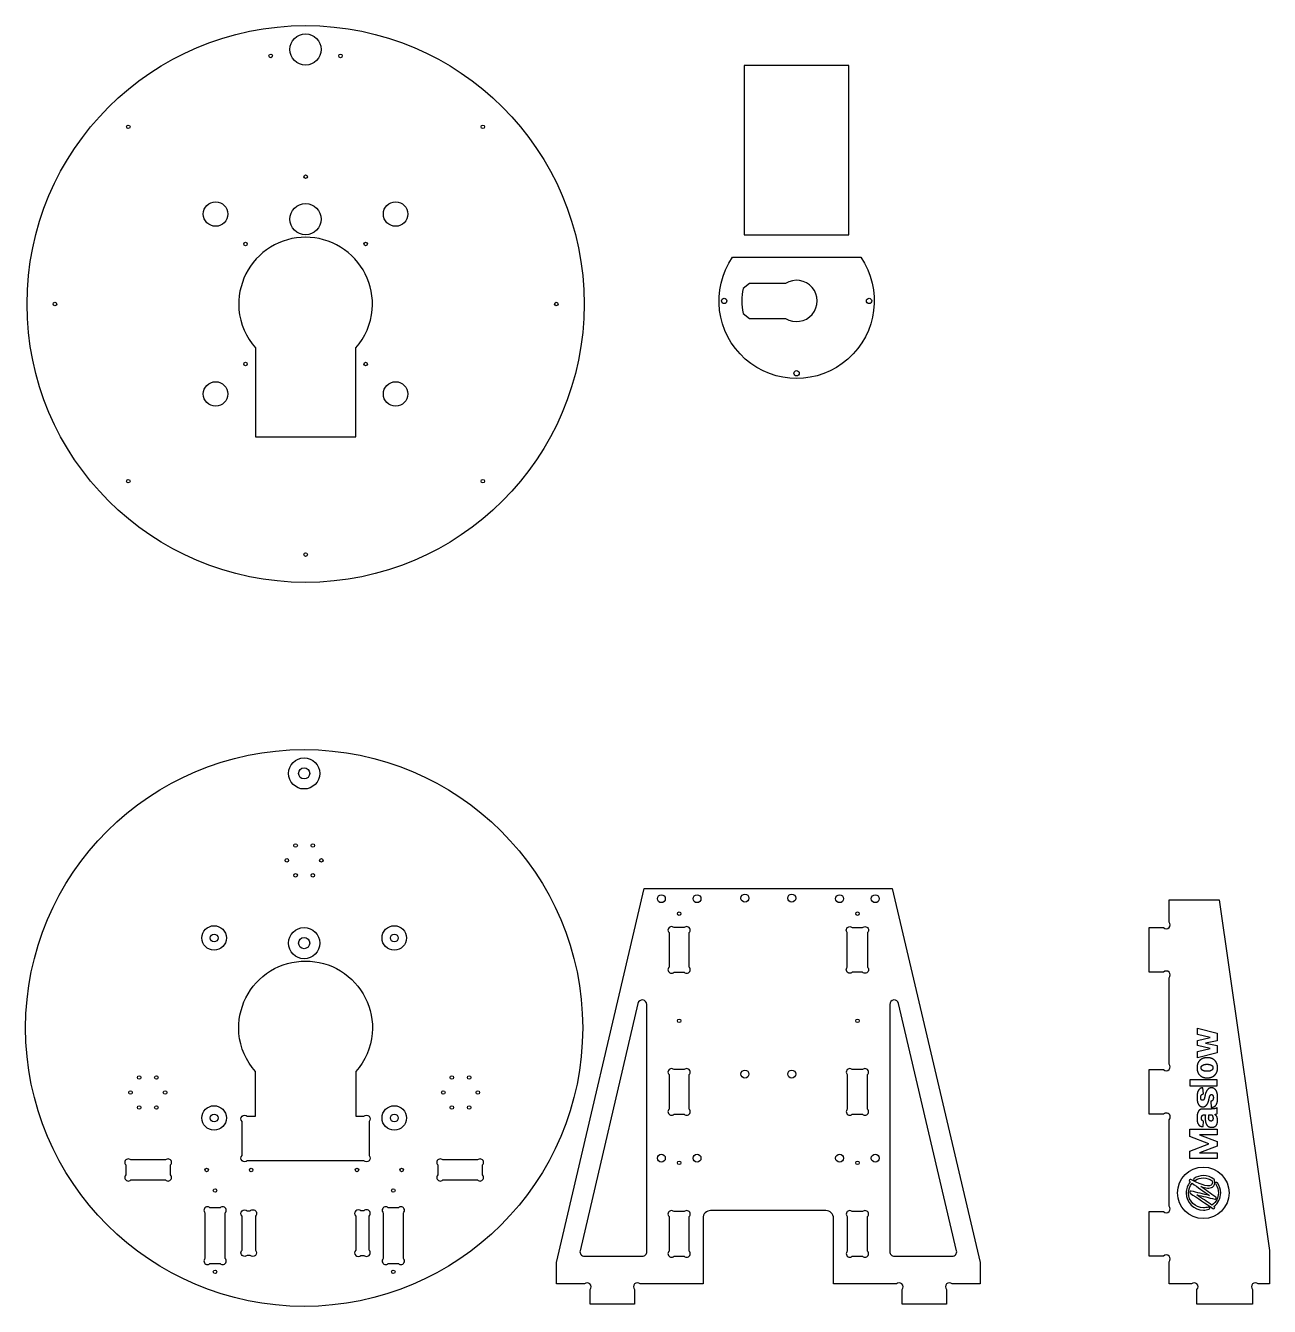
# Model space of a CAD drawing. Header units: millimetres. Extents: x -251 to 2067, y -250 to 900.
# Drawn here: x -251 to 865, y -250 to 900 of the extents above; entities that cross this region are included whole.
import ezdxf

# ---------------------------------------------------------------- set-up
doc = ezdxf.new("R2010")
doc.units = ezdxf.units.MM
doc.header["$MEASUREMENT"] = 0
for name, color, linetype in [('0.125in_Acrylic-T1-0.250_1FL_Contour', 7, 'Continuous'), ('0.125in_Acrylic-T1-0.250_1FL_ThruPocket', 4, 'Continuous'), ('0.125in_Acrylic-T5_0.188in_Drill', 30, 'Continuous'), ('0.250in_HDPE-T1_0.250in_1FL_Contours', 7, 'Continuous'), ('0.250in_HDPE-T1_0.250in_1FL_ThruPockets', 4, 'Continuous'), ('0.25in_HDPE-T4_0.125in_Drill', 1, 'Continuous'), ('0.708in_Ply-T1_0.250in_1FL-0.500in_Pocket', 4, 'Continuous'), ('0.708in_Ply-T1_0.250in_1FL-Contours', 7, 'Continuous'), ('0.708in_Ply-T1_0.250in_1FL-ThruPockets', 4, 'Continuous'), ('0.708in_Ply-T2_0.125in_1FL-ThruPockets', 5, 'Continuous'), ('0.708in_Ply-T3_Engrave', 3, 'Continuous'), ('0.708in_Ply-T4_0.125in_Drill', 1, 'Continuous')]:
    doc.layers.add(name, color=color, linetype=linetype)

msp = doc.modelspace()

# ---------------------------------------------------------------- linework, layer by layer
at = {"layer": '0.125in_Acrylic-T1-0.250_1FL_Contour', "linetype": 'Continuous'}
msp.add_lwpolyline([(393.7, 712.1), (487.7, 712.1), (487.7, 864.1), (393.7, 864.1)], close=True, dxfattribs=at)
at = {"layer": '0.125in_Acrylic-T1-0.250_1FL_Contour'}
msp.add_lwpolyline([(383.2, 692.1), (498.2, 692.1, -1.894867)], format="xyb", close=True, dxfattribs=at)
at = {"layer": '0.125in_Acrylic-T1-0.250_1FL_ThruPocket'}
msp.add_lwpolyline([(398.5, 637.1), (430.8, 637.1, 1.807062), (430.8, 668.5), (398.5, 668.5), (392.8, 664, 0.115271), (392.8, 641.6)], format="xyb", close=True, dxfattribs=at)
at = {"layer": '0.125in_Acrylic-T5_0.188in_Drill'}
for centre in [(375.7, 652.8), (505.7, 652.8), (440.7, 587.8)]:
    msp.add_circle(centre, 2.38, dxfattribs=at)
at = {"layer": '0.250in_HDPE-T1_0.250in_1FL_Contours'}
msp.add_lwpolyline([(45, 530.7), (45, 577.7), (45, 610.7, 0.162989), (59.8, 644.9, 1.088277), (-59.8, 644.9, 0.162989), (-45, 610.7), (-45, 577.7), (-45, 530.7)], format="xyb", close=True, dxfattribs=at)
msp.add_circle((0, 650), 250, dxfattribs=at)
at = {"layer": '0.250in_HDPE-T1_0.250in_1FL_ThruPockets'}
for centre, radius in [((0, 878.6), 14), ((-80.8, 730.8), 11), ((0, 726.2), 14), ((80.8, 730.8), 11), ((-80.8, 569.2), 11), ((80.8, 569.2), 11)]:
    msp.add_circle(centre, radius, dxfattribs=at)
at = {"layer": '0.25in_HDPE-T4_0.125in_Drill'}
for centre in [(-31.3, 872.8), (31.3, 872.8), (-159.1, 809.1), (159.1, 809.1), (0, 764.3), (-53.9, 703.9), (53.9, 703.9), (-225, 650), (225, 650), (-53.9, 596.1), (53.9, 596.1), (-159.1, 490.9), (159.1, 490.9), (0, 425)]:
    msp.add_circle(centre, 1.59, dxfattribs=at)
at = {"layer": '0.708in_Ply-T1_0.250in_1FL-0.500in_Pocket'}
for centre, radius in [((-1.3, 228.5), 14), ((-82.1, 80.7), 11), ((-1.3, 76.1), 14), ((79.6, 80.7), 11), ((-82.1, -80.9), 11), ((79.6, -80.9), 11)]:
    msp.add_circle(centre, radius, dxfattribs=at)
at = {"layer": '0.708in_Ply-T1_0.250in_1FL-Contours'}
for points in [[(255.3, -248), (255.3, -235, 1), (250.2, -230), (225.3, -230), (225.3, -210.8), (304, 125), (526.5, 125), (605.3, -210.8), (605.3, -230), (580.3, -230, 1), (575.3, -235), (575.3, -248)], [(575.3, -248), (535.3, -248), (535.3, -235, 1), (530.2, -230), (473.8, -230), (473.8, -170.9, 0.414214), (467, -164.1), (363.5, -164.1, 0.414214), (356.7, -170.9), (356.7, -230), (300.3, -230, 1), (295.3, -235), (295.3, -248), (255.3, -248)]]:
    msp.add_lwpolyline(points, format="xyb", dxfattribs=at)
for points in [[(775, -82.5, 1.000152), (770, -77.5), (757, -77.5), (757, -37.5), (770, -37.5, 1), (775, -32.5), (775, 45, 1), (770, 50), (757, 50), (757, 90), (770, 90, 1), (775, 95), (775, 115), (820, 115), (865, -200), (865, -230), (855, -230, 1), (850, -235), (850, -248), (800, -248), (800, -235, 1), (795, -230), (775, -230), (775, -210, 1), (770, -205), (757, -205), (757, -165), (770, -165, 1), (775, -160)], [(52.3, -79.3, -1), (57, -84), (57, -114.6, -1), (52.3, -119.3), (-52.3, -119.3, -1), (-57, -114.6), (-57, -84, -1), (-52.3, -79.3), (-45, -79.3), (-45, -72.3), (-45, -39.3, -0.162989), (-59.8, -5.1, -1.088277), (59.8, -5.1, -0.162989), (45, -39.3), (45, -72.3), (45, -79.3)]]:
    msp.add_lwpolyline(points, format="xyb", close=True, dxfattribs=at)
msp.add_circle((-1.3, -0.1), 250, dxfattribs=at)
at = {"layer": '0.708in_Ply-T1_0.250in_1FL-ThruPockets'}
for points in [[(326.2, 85.5), (326.2, 54.5, 1.006104), (330.7, 50), (339.8, 50, 1.006104), (344.3, 54.5), (344.3, 85.5, 1.006104), (339.8, 90), (330.7, 90, 1.006104)], [(486.2, 85.5, -1.006104), (490.7, 90), (499.8, 90, -1.006104), (504.3, 85.5), (504.3, 54.5, -1.006104), (499.8, 50), (490.7, 50, -1.006104), (486.2, 54.5)], [(298.3, 22), (246.3, -200.1, 0.483382), (250.2, -205), (302.2, -205, 0.414214), (306.2, -201), (306.2, 21.1, 0.891021)], [(528.3, -205), (580.4, -205, 0.483382), (584.3, -200.1), (532.2, 22, 0.891021), (524.3, 21.1), (524.3, -201, 0.414214)], [(326.2, -42), (326.2, -73, 1.006104), (330.7, -77.5), (339.8, -77.5, 1.006104), (344.3, -73), (344.3, -42, 1.006104), (339.8, -37.5), (330.7, -37.5, 1.006104)], [(504.3, -73), (504.3, -42, 1.006104), (499.8, -37.5), (490.7, -37.5, 1.006104), (486.2, -42), (486.2, -73, 1.006104), (490.7, -77.5), (499.8, -77.5, 1.006104)], [(-156.8, -136.6), (-125.7, -136.6, 1.006104), (-121.2, -132.1), (-121.2, -123.1, 1.006104), (-125.7, -118.6), (-156.8, -118.6, 1.006104), (-161.3, -123.1), (-161.3, -132.1, 1.006104)], [(118.7, -123.1), (118.7, -132.1, 1.006104), (123.2, -136.6), (154.3, -136.6, 1.006104), (158.8, -132.1), (158.8, -123.1, 1.006104), (154.3, -118.6), (123.2, -118.6, 1.006104)], [(-72.2, -207.1), (-72.2, -166.1, 1.006104), (-76.7, -161.6), (-85.8, -161.6, 1.006104), (-90.3, -166.1), (-90.3, -207.1, 1.006104), (-85.8, -211.6), (-76.7, -211.6, 1.006104)], [(69.7, -166.1), (69.7, -207.1, 1.006104), (74.2, -211.6), (83.3, -211.6, 1.006104), (87.8, -207.1), (87.8, -166.1, 1.006104), (83.3, -161.6), (74.2, -161.6, 1.006104)], [(-52.3, -204.3, -1), (-57, -199.6), (-57, -169, -1), (-52.3, -164.3), (-49.7, -164.3, -1), (-45, -169), (-45, -199.6, -1), (-49.7, -204.3)], [(52.3, -204.3, 1), (57, -199.6), (57, -169, 1), (52.3, -164.3), (49.7, -164.3, 1), (45, -169), (45, -199.6, 1), (49.7, -204.3)], [(330.7, -205), (339.8, -205, 1.006104), (344.3, -200.5), (344.3, -169.5, 1.006104), (339.8, -165), (330.7, -165, 1.006104), (326.2, -169.5), (326.2, -200.5, 1.006104)], [(504.3, -200.5), (504.3, -169.5, 1.006104), (499.8, -165), (490.7, -165, 1.006104), (486.2, -169.5), (486.2, -200.5, 1.006104), (490.7, -205), (499.8, -205, 1.006104)]]:
    msp.add_lwpolyline(points, format="xyb", close=True, dxfattribs=at)
for centre in [(-1.3, 228.5), (-1.3, 76.1)]:
    msp.add_circle(centre, 5, dxfattribs=at)
at = {"layer": '0.708in_Ply-T2_0.125in_1FL-ThruPockets'}
for centre, radius in [((319.3, 116), 3.57), ((351.3, 116), 3.57), ((394.3, 116.5), 3.57), ((436.3, 116.5), 3.57), ((479.3, 116), 3.57), ((511.3, 116), 3.57), ((-82.1, 80.7), 3.5), ((79.6, 80.7), 3.5), ((394.3, -41.5), 3.57), ((436.3, -41.5), 3.57), ((-82.1, -80.9), 3.5), ((79.6, -80.9), 3.5), ((319.3, -117), 3.57), ((351.3, -117), 3.57), ((479.3, -117), 3.57), ((511.3, -117), 3.57)]:
    msp.add_circle(centre, radius, dxfattribs=at)
at = {"layer": '0.708in_Ply-T3_Engrave'}
for points in [[(811.8, -8.8), (800.4, -6.1), (800.4, -0.4), (818.1, -4.7), (818.1, -11.5), (807.7, -13.6), (807.7, -13.6), (818.1, -15.7), (818.1, -22.5), (800.4, -26.8), (800.4, -21.1), (811.8, -18.5), (800.4, -15.8), (800.4, -11.4)], [(809.3, -45), (809.5, -45), (809.7, -44.9), (810, -44.9), (810.2, -44.9), (810.4, -44.9), (810.6, -44.9), (810.9, -44.9), (811.1, -44.8), (811.3, -44.8), (811.5, -44.7), (811.7, -44.7), (812, -44.7), (812.2, -44.6), (812.4, -44.5), (812.6, -44.5), (812.8, -44.4), (813, -44.3), (813.2, -44.3), (813.4, -44.2), (813.6, -44.1), (813.8, -44), (814, -43.9), (814.2, -43.8), (814.4, -43.7), (814.5, -43.6), (814.7, -43.5), (814.9, -43.4), (815.1, -43.3), (815.2, -43.2), (815.4, -43), (815.6, -42.9), (815.7, -42.8), (815.9, -42.6), (816, -42.5), (816.2, -42.3), (816.3, -42.2), (816.5, -42), (816.6, -41.8), (816.7, -41.7), (816.9, -41.5), (817, -41.3), (817.1, -41.1), (817.2, -40.9), (817.3, -40.7), (817.4, -40.6), (817.5, -40.3), (817.6, -40.1), (817.7, -39.9), (817.8, -39.8), (817.8, -39.7), (817.8, -39.6), (817.9, -39.5), (817.9, -39.4), (818, -39.3), (818, -39.1), (818, -39), (818.1, -38.9), (818.1, -38.8), (818.1, -38.7), (818.1, -38.6), (818.2, -38.4), (818.2, -38.3), (818.2, -38.2), (818.3, -38.1), (818.3, -37.9), (818.3, -37.8), (818.3, -37.7), (818.3, -37.5), (818.4, -37.4), (818.4, -37.3), (818.4, -37.1), (818.4, -37), (818.4, -36.9), (818.4, -36.7), (818.4, -36.6), (818.4, -36.4), (818.4, -36.3), (818.4, -36.2), (818.4, -36), (818.4, -35.9), (818.4, -35.7), (818.4, -35.6), (818.4, -35.4), (818.4, -35.3), (818.4, -35.2), (818.4, -35), (818.4, -34.9), (818.4, -34.7), (818.4, -34.6), (818.4, -34.5), (818.4, -34.3), (818.3, -34.2), (818.3, -34.1), (818.3, -33.9), (818.3, -33.8), (818.3, -33.7), (818.2, -33.6), (818.2, -33.4), (818.2, -33.3), (818.2, -33.2), (818.1, -33.1), (818.1, -32.9), (818.1, -32.8), (818, -32.7), (818, -32.6), (818, -32.5), (817.9, -32.4), (817.9, -32.3), (817.8, -32.1), (817.8, -32), (817.7, -31.8), (817.6, -31.6), (817.5, -31.4), (817.4, -31.2), (817.3, -31), (817.2, -30.8), (817.1, -30.6), (817, -30.4), (816.9, -30.2), (816.7, -30.1), (816.6, -29.9), (816.5, -29.7), (816.3, -29.6), (816.2, -29.4), (816, -29.3), (815.9, -29.1), (815.7, -29), (815.6, -28.8), (815.4, -28.7), (815.3, -28.6), (815.1, -28.4), (814.9, -28.3), (814.7, -28.2), (814.6, -28.1), (814.4, -28), (814.2, -27.9), (814, -27.8), (813.8, -27.7), (813.6, -27.6), (813.4, -27.5), (813.2, -27.5), (813, -27.4), (812.8, -27.3), (812.6, -27.2), (812.4, -27.2), (812.2, -27.1), (812, -27.1), (811.8, -27), (811.5, -27), (811.3, -26.9), (811.1, -26.9), (810.9, -26.9), (810.6, -26.8), (810.4, -26.8), (810.2, -26.8), (810, -26.8), (809.7, -26.8), (809.5, -26.8), (809.3, -26.8), (809, -26.8), (808.8, -26.8), (808.6, -26.8), (808.3, -26.8), (808.1, -26.8), (807.9, -26.8), (807.6, -26.9), (807.4, -26.9), (807.2, -26.9), (807, -27), (806.8, -27), (806.5, -27.1), (806.3, -27.1), (806.1, -27.2), (805.9, -27.2), (805.7, -27.3), (805.5, -27.4), (805.3, -27.5), (805.1, -27.5), (804.9, -27.6), (804.7, -27.7), (804.5, -27.8), (804.3, -27.9), (804.1, -28), (803.9, -28.1), (803.8, -28.2), (803.6, -28.3), (803.4, -28.4), (803.3, -28.6), (803.1, -28.7), (802.9, -28.8), (802.8, -29), (802.6, -29.1), (802.5, -29.3), (802.3, -29.4), (802.2, -29.6), (802, -29.7), (801.9, -29.9), (801.8, -30.1), (801.6, -30.2), (801.5, -30.4), (801.4, -30.6), (801.3, -30.8), (801.2, -31), (801.1, -31.2), (801, -31.4), (800.9, -31.6), (800.8, -31.8), (800.7, -32), (800.7, -32.1), (800.6, -32.3), (800.6, -32.4), (800.6, -32.5), (800.5, -32.6), (800.5, -32.7), (800.4, -32.8), (800.4, -32.9), (800.4, -33.1), (800.4, -33.2), (800.3, -33.3), (800.3, -33.4), (800.3, -33.6), (800.3, -33.7), (800.2, -33.8), (800.2, -33.9), (800.2, -34.1), (800.2, -34.2), (800.2, -34.3), (800.1, -34.5), (800.1, -34.6), (800.1, -34.7), (800.1, -34.9), (800.1, -35), (800.1, -35.2), (800.1, -35.3), (800.1, -35.4), (800.1, -35.6), (800.1, -35.7), (800.1, -35.9), (800.1, -36), (800.1, -36.2), (800.1, -36.3), (800.1, -36.4), (800.1, -36.6), (800.1, -36.7), (800.1, -36.9), (800.1, -37), (800.1, -37.1), (800.1, -37.3), (800.2, -37.4), (800.2, -37.5), (800.2, -37.7), (800.2, -37.8), (800.2, -37.9), (800.3, -38.1), (800.3, -38.2), (800.3, -38.3), (800.3, -38.4), (800.4, -38.6), (800.4, -38.7), (800.4, -38.8), (800.5, -38.9), (800.5, -39), (800.5, -39.1), (800.6, -39.3), (800.6, -39.4), (800.6, -39.5), (800.7, -39.6), (800.7, -39.7), (800.8, -39.8), (800.8, -39.9), (800.9, -40.1), (801, -40.3), (801.1, -40.6), (801.2, -40.7), (801.3, -40.9), (801.4, -41.1), (801.5, -41.3), (801.7, -41.5), (801.8, -41.7), (801.9, -41.8), (802.1, -42), (802.2, -42.2), (802.3, -42.3), (802.5, -42.5), (802.6, -42.6), (802.8, -42.8), (802.9, -42.9), (803.1, -43), (803.3, -43.2), (803.4, -43.3), (803.6, -43.4), (803.8, -43.5), (804, -43.6), (804.2, -43.7), (804.3, -43.8), (804.5, -43.9), (804.7, -44), (804.9, -44.1), (805.1, -44.2), (805.3, -44.3), (805.5, -44.3), (805.7, -44.4), (805.9, -44.5), (806.1, -44.5), (806.3, -44.6), (806.6, -44.7), (806.8, -44.7), (807, -44.7), (807.2, -44.8), (807.4, -44.8), (807.6, -44.9), (807.9, -44.9), (808.1, -44.9), (808.3, -44.9), (808.6, -44.9), (808.8, -44.9), (809, -45)], [(814.4, -35.9), (814.4, -35.9), (814.4, -35.9), (814.4, -36), (814.4, -36), (814.4, -36), (814.4, -36.1), (814.4, -36.1), (814.4, -36.2), (814.4, -36.2), (814.4, -36.3), (814.4, -36.3), (814.4, -36.4), (814.4, -36.4), (814.4, -36.5), (814.4, -36.6), (814.3, -36.6), (814.3, -36.7), (814.3, -36.7), (814.3, -36.8), (814.2, -36.9), (814.2, -36.9), (814.2, -37), (814.2, -37.1), (814.1, -37.1), (814.1, -37.2), (814, -37.3), (814, -37.3), (813.9, -37.4), (813.9, -37.5), (813.8, -37.5), (813.8, -37.6), (813.7, -37.7), (813.6, -37.7), (813.6, -37.8), (813.5, -37.9), (813.4, -37.9), (813.3, -38), (813.2, -38.1), (813.1, -38.1), (813, -38.2), (812.9, -38.3), (812.8, -38.3), (812.7, -38.4), (812.6, -38.4), (812.5, -38.5), (812.4, -38.5), (812.2, -38.6), (812.1, -38.6), (812, -38.7), (811.8, -38.7), (811.7, -38.8), (811.5, -38.8), (811.3, -38.8), (811.2, -38.9), (811.1, -38.9), (811, -38.9), (810.9, -38.9), (810.8, -38.9), (810.7, -38.9), (810.6, -38.9), (810.5, -39), (810.4, -39), (810.3, -39), (810.2, -39), (810.1, -39), (810, -39), (809.9, -39), (809.8, -39), (809.7, -39), (809.6, -39), (809.4, -39), (809.3, -39), (809.2, -39), (809.1, -39), (809, -39), (808.9, -39), (808.7, -39), (808.6, -39), (808.5, -39), (808.4, -39), (808.3, -39), (808.2, -39), (808.1, -39), (808, -39), (807.9, -39), (807.8, -39), (807.7, -39), (807.6, -38.9), (807.5, -38.9), (807.4, -38.9), (807.3, -38.9), (807.2, -38.9), (807.1, -38.9), (807, -38.9), (806.9, -38.8), (806.7, -38.8), (806.5, -38.8), (806.4, -38.7), (806.2, -38.7), (806.1, -38.6), (806, -38.6), (805.8, -38.5), (805.7, -38.5), (805.6, -38.4), (805.5, -38.4), (805.4, -38.3), (805.2, -38.3), (805.1, -38.2), (805.1, -38.1), (805, -38.1), (804.9, -38), (804.8, -37.9), (804.7, -37.9), (804.6, -37.8), (804.6, -37.7), (804.5, -37.7), (804.4, -37.6), (804.4, -37.5), (804.3, -37.5), (804.3, -37.4), (804.2, -37.3), (804.2, -37.3), (804.1, -37.2), (804.1, -37.1), (804, -37.1), (804, -37), (804, -36.9), (803.9, -36.9), (803.9, -36.8), (803.9, -36.7), (803.9, -36.7), (803.9, -36.6), (803.8, -36.6), (803.8, -36.5), (803.8, -36.4), (803.8, -36.4), (803.8, -36.3), (803.8, -36.3), (803.8, -36.2), (803.8, -36.2), (803.8, -36.1), (803.7, -36.1), (803.7, -36), (803.7, -36), (803.7, -36), (803.7, -35.9), (803.7, -35.9), (803.7, -35.9), (803.7, -35.8), (803.7, -35.8), (803.7, -35.8), (803.7, -35.7), (803.7, -35.7), (803.7, -35.6), (803.8, -35.6), (803.8, -35.5), (803.8, -35.5), (803.8, -35.4), (803.8, -35.4), (803.8, -35.3), (803.8, -35.3), (803.8, -35.2), (803.8, -35.2), (803.9, -35.1), (803.9, -35), (803.9, -35), (803.9, -34.9), (803.9, -34.8), (804, -34.8), (804, -34.7), (804, -34.7), (804.1, -34.6), (804.1, -34.5), (804.2, -34.4), (804.2, -34.4), (804.3, -34.3), (804.3, -34.2), (804.4, -34.2), (804.4, -34.1), (804.5, -34), (804.6, -34), (804.6, -33.9), (804.7, -33.8), (804.8, -33.8), (804.9, -33.7), (805, -33.7), (805.1, -33.6), (805.1, -33.5), (805.2, -33.5), (805.4, -33.4), (805.5, -33.4), (805.6, -33.3), (805.7, -33.2), (805.8, -33.2), (806, -33.1), (806.1, -33.1), (806.2, -33.1), (806.4, -33), (806.5, -33), (806.7, -32.9), (806.9, -32.9), (807, -32.9), (807.1, -32.8), (807.2, -32.8), (807.3, -32.8), (807.4, -32.8), (807.5, -32.8), (807.6, -32.8), (807.7, -32.8), (807.8, -32.8), (807.9, -32.7), (808, -32.7), (808.1, -32.7), (808.2, -32.7), (808.3, -32.7), (808.4, -32.7), (808.5, -32.7), (808.6, -32.7), (808.7, -32.7), (808.9, -32.7), (809, -32.7), (809.1, -32.7), (809.2, -32.7), (809.3, -32.7), (809.4, -32.7), (809.6, -32.7), (809.7, -32.7), (809.8, -32.7), (809.9, -32.7), (810, -32.7), (810.1, -32.7), (810.2, -32.7), (810.3, -32.7), (810.4, -32.8), (810.5, -32.8), (810.6, -32.8), (810.7, -32.8), (810.8, -32.8), (810.9, -32.8), (811, -32.8), (811.1, -32.8), (811.2, -32.9), (811.3, -32.9), (811.5, -32.9), (811.7, -33), (811.8, -33), (812, -33.1), (812.1, -33.1), (812.2, -33.1), (812.4, -33.2), (812.5, -33.2), (812.6, -33.3), (812.7, -33.4), (812.8, -33.4), (812.9, -33.5), (813, -33.5), (813.1, -33.6), (813.2, -33.7), (813.3, -33.7), (813.4, -33.8), (813.5, -33.8), (813.6, -33.9), (813.6, -34), (813.7, -34), (813.8, -34.1), (813.8, -34.2), (813.9, -34.2), (813.9, -34.3), (814, -34.4), (814, -34.4), (814.1, -34.5), (814.1, -34.6), (814.2, -34.7), (814.2, -34.7), (814.2, -34.8), (814.2, -34.8), (814.3, -34.9), (814.3, -35), (814.3, -35), (814.3, -35.1), (814.4, -35.2), (814.4, -35.2), (814.4, -35.3), (814.4, -35.3), (814.4, -35.4), (814.4, -35.4), (814.4, -35.5), (814.4, -35.5), (814.4, -35.6), (814.4, -35.6), (814.4, -35.7), (814.4, -35.7), (814.4, -35.8), (814.4, -35.8), (814.4, -35.8)], [(793.6, -46.7), (793.6, -52.2), (818.1, -52.2), (818.1, -46.7)], [(812.8, -71.4), (813, -71.4), (813.2, -71.4), (813.3, -71.4), (813.5, -71.4), (813.7, -71.3), (813.8, -71.3), (814, -71.3), (814.1, -71.3), (814.3, -71.2), (814.4, -71.2), (814.6, -71.1), (814.7, -71.1), (814.9, -71), (815, -71), (815.2, -70.9), (815.3, -70.9), (815.4, -70.8), (815.6, -70.7), (815.7, -70.6), (815.8, -70.6), (815.9, -70.5), (816.1, -70.4), (816.2, -70.3), (816.3, -70.2), (816.4, -70.1), (816.5, -70), (816.6, -69.9), (816.7, -69.7), (816.8, -69.6), (816.9, -69.5), (817, -69.4), (817.1, -69.2), (817.2, -69.1), (817.3, -69), (817.4, -68.8), (817.4, -68.7), (817.5, -68.5), (817.6, -68.3), (817.7, -68.2), (817.7, -68), (817.8, -67.8), (817.8, -67.7), (817.9, -67.5), (818, -67.3), (818, -67.1), (818.1, -66.9), (818.1, -66.7), (818.2, -66.5), (818.2, -66.3), (818.3, -66.1), (818.3, -65.9), (818.3, -65.7), (818.4, -65.5), (818.4, -65.2), (818.4, -65), (818.4, -64.8), (818.5, -64.5), (818.5, -64.3), (818.5, -64), (818.5, -63.8), (818.5, -63.5), (818.5, -63.3), (818.5, -63), (818.5, -62.7), (818.5, -62.5), (818.5, -62.2), (818.5, -61.9), (818.5, -61.7), (818.5, -61.4), (818.5, -61.2), (818.5, -60.9), (818.4, -60.7), (818.4, -60.4), (818.4, -60.2), (818.4, -60), (818.3, -59.7), (818.3, -59.5), (818.3, -59.3), (818.2, -59.1), (818.2, -58.9), (818.1, -58.7), (818.1, -58.5), (818, -58.3), (818, -58.1), (817.9, -57.9), (817.9, -57.7), (817.8, -57.5), (817.7, -57.4), (817.7, -57.2), (817.6, -57), (817.5, -56.9), (817.4, -56.7), (817.4, -56.6), (817.3, -56.4), (817.2, -56.3), (817.1, -56.1), (817, -56), (816.9, -55.9), (816.8, -55.7), (816.7, -55.6), (816.6, -55.5), (816.5, -55.4), (816.4, -55.3), (816.3, -55.1), (816.2, -55), (816.1, -54.9), (816, -54.9), (815.9, -54.8), (815.7, -54.7), (815.6, -54.6), (815.5, -54.5), (815.3, -54.5), (815.2, -54.4), (815.1, -54.3), (814.9, -54.3), (814.8, -54.2), (814.7, -54.2), (814.5, -54.1), (814.4, -54.1), (814.2, -54), (814, -54), (813.9, -54), (813.7, -53.9), (813.6, -53.9), (813.4, -53.9), (813.2, -53.9), (813.1, -53.9), (812.9, -53.9), (812.7, -53.9), (812.6, -53.9), (812.5, -53.9), (812.3, -53.9), (812.2, -53.9), (812.1, -54), (811.9, -54), (811.8, -54), (811.7, -54.1), (811.5, -54.1), (811.4, -54.1), (811.3, -54.2), (811.2, -54.2), (811.1, -54.3), (811, -54.3), (810.9, -54.4), (810.7, -54.5), (810.6, -54.5), (810.5, -54.6), (810.4, -54.7), (810.3, -54.7), (810.2, -54.8), (810.1, -54.9), (810, -55), (809.9, -55.1), (809.9, -55.1), (809.8, -55.2), (809.7, -55.3), (809.5, -55.5), (809.4, -55.7), (809.2, -55.9), (809, -56.1), (808.9, -56.3), (808.8, -56.5), (808.6, -56.8), (808.5, -57), (808.4, -57.2), (808.3, -57.4), (808.2, -57.7), (808.1, -57.9), (808, -58.1), (807.9, -58.4), (807.8, -58.6), (807.8, -58.8), (807.7, -59), (807.6, -59.2), (807.6, -59.3), (807.5, -59.7), (807.4, -60.1), (807.3, -60.4), (807.3, -60.7), (807.2, -61), (807.2, -61), (807.1, -61.3), (807.1, -61.6), (807.1, -61.9), (807, -62.1), (807, -62.3), (806.9, -62.5), (806.9, -62.7), (806.8, -62.9), (806.8, -63), (806.7, -63.2), (806.7, -63.4), (806.6, -63.5), (806.6, -63.7), (806.5, -63.8), (806.5, -63.9), (806.4, -64.1), (806.3, -64.2), (806.3, -64.3), (806.2, -64.4), (806.2, -64.5), (806.1, -64.6), (806, -64.6), (805.9, -64.7), (805.9, -64.8), (805.8, -64.8), (805.7, -64.9), (805.6, -64.9), (805.6, -64.9), (805.5, -65), (805.4, -65), (805.3, -65), (805.2, -65), (805.2, -65), (805.1, -65), (804.9, -65), (804.7, -65), (804.5, -65), (804.4, -64.9), (804.2, -64.8), (804.1, -64.7), (804, -64.6), (803.9, -64.5), (803.8, -64.3), (803.7, -64.1), (803.6, -63.9), (803.6, -63.6), (803.5, -63.4), (803.5, -63.1), (803.5, -62.8), (803.5, -62.4), (803.5, -62.1), (803.5, -61.7), (803.6, -61.4), (803.6, -61.1), (803.7, -60.8), (803.8, -60.6), (803.9, -60.4), (804.1, -60.2), (804.2, -60), (804.4, -59.8), (804.6, -59.7), (804.8, -59.6), (805, -59.5), (805.3, -59.4), (805.5, -59.3), (805.8, -59.3), (805.4, -53.9), (805.3, -53.9), (805.1, -53.9), (804.9, -53.9), (804.8, -53.9), (804.6, -54), (804.5, -54), (804.3, -54), (804.2, -54), (804, -54.1), (803.9, -54.1), (803.7, -54.2), (803.6, -54.2), (803.5, -54.3), (803.3, -54.3), (803.2, -54.4), (803.1, -54.4), (803, -54.5), (802.8, -54.6), (802.7, -54.6), (802.6, -54.7), (802.5, -54.8), (802.4, -54.9), (802.3, -55), (802.2, -55.1), (802.1, -55.2), (802, -55.3), (801.9, -55.4), (801.8, -55.5), (801.7, -55.6), (801.6, -55.8), (801.5, -55.9), (801.4, -56), (801.3, -56.1), (801.2, -56.3), (801.2, -56.4), (801.1, -56.6), (801, -56.7), (801, -56.9), (800.9, -57), (800.8, -57.2), (800.8, -57.4), (800.7, -57.5), (800.6, -57.7), (800.6, -57.9), (800.5, -58.1), (800.5, -58.3), (800.4, -58.4), (800.4, -58.6), (800.4, -58.8), (800.3, -59), (800.3, -59.2), (800.3, -59.5), (800.2, -59.7), (800.2, -59.9), (800.2, -60.1), (800.1, -60.3), (800.1, -60.6), (800.1, -60.8), (800.1, -61.1), (800.1, -61.3), (800.1, -61.5), (800.1, -61.8), (800.1, -62.1), (800.1, -62.3), (800.1, -62.6), (800.1, -62.8), (800.1, -63.1), (800.1, -63.4), (800.1, -63.6), (800.1, -63.8), (800.1, -64.1), (800.1, -64.3), (800.2, -64.6), (800.2, -64.8), (800.2, -65), (800.3, -65.2), (800.3, -65.4), (800.3, -65.7), (800.4, -65.9), (800.4, -66.1), (800.4, -66.3), (800.5, -66.5), (800.5, -66.6), (800.6, -66.8), (800.6, -67), (800.7, -67.2), (800.7, -67.4), (800.8, -67.5), (800.9, -67.7), (800.9, -67.9), (801, -68), (801.1, -68.2), (801.2, -68.3), (801.2, -68.5), (801.3, -68.6), (801.4, -68.7), (801.5, -68.9), (801.6, -69), (801.6, -69.1), (801.7, -69.2), (801.8, -69.4), (801.9, -69.5), (802, -69.6), (802.1, -69.7), (802.2, -69.8), (802.3, -69.9), (802.5, -70), (802.6, -70.1), (802.7, -70.1), (802.8, -70.2), (802.9, -70.3), (803, -70.4), (803.2, -70.4), (803.3, -70.5), (803.4, -70.5), (803.6, -70.6), (803.7, -70.6), (803.8, -70.7), (804, -70.7), (804.1, -70.8), (804.3, -70.8), (804.4, -70.8), (804.6, -70.9), (804.7, -70.9), (804.9, -70.9), (805, -70.9), (805.2, -70.9), (805.4, -70.9), (805.5, -70.9), (805.5, -70.9), (805.6, -70.9), (805.7, -70.9), (805.8, -70.9), (805.9, -70.9), (806, -70.9), (806.1, -70.9), (806.2, -70.8), (806.3, -70.8), (806.3, -70.8), (806.4, -70.8), (806.5, -70.8), (806.6, -70.7), (806.7, -70.7), (806.7, -70.7), (806.8, -70.6), (806.9, -70.6), (807, -70.6), (807.1, -70.6), (807.1, -70.5), (807.2, -70.5), (807.3, -70.4), (807.3, -70.4), (807.4, -70.4), (807.5, -70.3), (807.6, -70.3), (807.6, -70.2), (807.8, -70.1), (807.9, -70), (808, -69.9), (808.1, -69.8), (808.3, -69.7), (808.4, -69.6), (808.5, -69.5), (808.6, -69.4), (808.7, -69.2), (808.8, -69.1), (808.9, -69), (809, -68.8), (809.1, -68.7), (809.2, -68.6), (809.3, -68.4), (809.4, -68.3), (809.5, -68.1), (809.5, -68), (809.6, -67.8), (809.7, -67.7), (809.8, -67.5), (809.8, -67.4), (809.9, -67.2), (810, -67.1), (810, -66.9), (810.1, -66.8), (810.2, -66.6), (810.2, -66.5), (810.3, -66.3), (810.3, -66.2), (810.4, -66), (810.4, -65.9), (810.5, -65.7), (810.5, -65.6), (810.5, -65.4), (810.6, -65.3), (810.6, -65.1), (810.7, -65), (810.7, -64.9), (810.7, -64.7), (810.7, -64.6), (810.8, -64.5), (810.8, -64.4), (810.8, -64.3), (810.8, -64.1), (810.9, -64), (810.9, -63.9), (810.9, -63.8), (810.9, -63.7), (810.9, -63.6), (810.9, -63.6), (810.9, -63.6), (810.9, -63.6), (810.9, -63.6), (810.9, -63.6), (811, -63.4), (811, -63.1), (811.1, -62.9), (811.1, -62.7), (811.2, -62.5), (811.2, -62.3), (811.3, -62.1), (811.3, -61.9), (811.4, -61.7), (811.5, -61.5), (811.5, -61.4), (811.6, -61.2), (811.6, -61.1), (811.7, -60.9), (811.8, -60.8), (811.8, -60.7), (811.9, -60.6), (812, -60.5), (812, -60.4), (812.1, -60.3), (812.2, -60.2), (812.2, -60.1), (812.3, -60.1), (812.4, -60), (812.5, -60), (812.5, -60), (812.6, -59.9), (812.7, -59.9), (812.8, -59.9), (812.9, -59.9), (813, -59.9), (813, -59.9), (813.3, -59.9), (813.4, -59.9), (813.6, -59.9), (813.8, -60), (813.9, -60.1), (814.1, -60.2), (814.2, -60.3), (814.3, -60.5), (814.4, -60.7), (814.5, -60.9), (814.6, -61.1), (814.7, -61.4), (814.7, -61.6), (814.7, -62), (814.8, -62.3), (814.8, -62.6), (814.8, -63), (814.7, -63.3), (814.7, -63.6), (814.6, -63.9), (814.5, -64.2), (814.4, -64.5), (814.3, -64.7), (814.2, -64.9), (814.1, -65.1), (813.9, -65.3), (813.7, -65.4), (813.5, -65.5), (813.3, -65.6), (813.1, -65.7), (812.8, -65.8), (812.5, -65.8)], [(818.1, -76.9), (818.1, -71.7), (817.9, -71.9), (817.7, -72), (817.5, -72.1), (817.3, -72.2), (817, -72.3), (816.8, -72.4), (816.5, -72.5), (816.1, -72.5), (815.8, -72.6), (815.4, -72.7), (815, -72.7), (814.6, -72.8), (814.2, -72.8), (813.7, -72.8), (813.3, -72.8), (812.8, -72.9), (805.6, -72.9), (805.4, -72.9), (805.2, -72.9), (805.1, -72.9), (804.9, -72.9), (804.7, -72.9), (804.6, -72.9), (804.4, -72.9), (804.3, -72.9), (804.1, -72.9), (804, -73), (803.8, -73), (803.7, -73), (803.6, -73.1), (803.4, -73.1), (803.3, -73.2), (803.2, -73.2), (803, -73.3), (802.9, -73.4), (802.8, -73.4), (802.7, -73.5), (802.5, -73.6), (802.4, -73.7), (802.3, -73.8), (802.2, -73.9), (802.1, -73.9), (802, -74), (801.9, -74.2), (801.8, -74.3), (801.7, -74.4), (801.6, -74.5), (801.5, -74.6), (801.4, -74.7), (801.4, -74.9), (801.3, -75), (801.2, -75.2), (801.1, -75.3), (801, -75.4), (801, -75.6), (800.9, -75.8), (800.8, -75.9), (800.8, -76.1), (800.7, -76.3), (800.7, -76.4), (800.6, -76.6), (800.5, -76.8), (800.5, -77), (800.5, -77.2), (800.4, -77.4), (800.4, -77.6), (800.3, -77.8), (800.3, -78), (800.3, -78.2), (800.2, -78.4), (800.2, -78.7), (800.2, -78.9), (800.2, -79.1), (800.1, -79.4), (800.1, -79.6), (800.1, -79.8), (800.1, -80.1), (800.1, -80.4), (800.1, -80.6), (800.1, -80.9), (800.1, -81.1), (800.1, -81.4), (800.1, -81.6), (800.1, -81.9), (800.1, -82.1), (800.1, -82.3), (800.1, -82.5), (800.1, -82.7), (800.1, -83), (800.2, -83.2), (800.2, -83.4), (800.2, -83.6), (800.3, -83.8), (800.3, -84), (800.3, -84.1), (800.4, -84.3), (800.4, -84.5), (800.4, -84.7), (800.5, -84.9), (800.5, -85), (800.6, -85.2), (800.6, -85.4), (800.7, -85.5), (800.8, -85.7), (800.8, -85.8), (800.9, -86), (801, -86.1), (801, -86.2), (801.1, -86.4), (801.2, -86.5), (801.3, -86.6), (801.3, -86.8), (801.4, -86.9), (801.5, -87), (801.6, -87.1), (801.7, -87.2), (801.8, -87.3), (801.9, -87.4), (802, -87.5), (802.1, -87.6), (802.2, -87.7), (802.3, -87.8), (802.4, -87.9), (802.5, -87.9), (802.6, -88), (802.7, -88.1), (802.9, -88.1), (803, -88.2), (803.1, -88.3), (803.2, -88.3), (803.4, -88.4), (803.5, -88.4), (803.6, -88.4), (803.8, -88.5), (803.9, -88.5), (804.1, -88.5), (804.2, -88.6), (804.4, -88.6), (804.5, -88.6), (804.7, -88.6), (804.8, -88.6), (805, -88.6), (805.1, -88.6), (805.3, -88.6), (805.5, -88.6), (805.9, -83.7), (805.7, -83.7), (805.6, -83.7), (805.5, -83.7), (805.4, -83.6), (805.3, -83.6), (805.2, -83.6), (805.1, -83.5), (804.9, -83.3), (804.8, -83.2), (804.6, -83.1), (804.5, -82.9), (804.4, -82.8), (804.4, -82.6), (804.3, -82.4), (804.2, -82.3), (804.2, -82.1), (804.1, -82), (804.1, -81.8), (804.1, -81.7), (804.1, -81.6), (804, -81.5), (804, -81.3), (804, -81.2), (804, -81.1), (804, -80.9), (804, -80.7), (804, -80.6), (804.1, -80.4), (804.1, -80.2), (804.1, -80.1), (804.1, -80), (804.2, -79.8), (804.3, -79.6), (804.3, -79.3), (804.5, -79.1), (804.6, -78.9), (804.7, -78.8), (804.9, -78.6), (805, -78.5), (805.2, -78.4), (805.4, -78.3), (805.6, -78.2), (805.8, -78.2), (806.1, -78.2), (806.3, -78.1), (806.6, -78.1), (806.9, -78.1), (807.3, -78.1), (807.6, -78.1), (807.6, -78.4), (807.5, -78.8), (807.5, -79.1), (807.5, -79.4), (807.5, -79.8), (807.5, -80.1), (807.5, -80.4), (807.5, -80.7), (807.4, -81), (807.4, -81.3), (807.5, -81.6), (807.5, -81.9), (807.5, -82.2), (807.5, -82.4), (807.5, -82.7), (807.5, -83), (807.6, -83.2), (807.6, -83.5), (807.6, -83.7), (807.7, -84), (807.7, -84.2), (807.7, -84.4), (807.8, -84.7), (807.8, -84.9), (807.9, -85.1), (808, -85.3), (808, -85.5), (808.1, -85.7), (808.2, -85.9), (808.2, -86.1), (808.3, -86.3), (808.4, -86.5), (808.5, -86.6), (808.6, -86.8), (808.7, -87), (808.8, -87.1), (808.9, -87.3), (809, -87.4), (809.1, -87.5), (809.2, -87.7), (809.3, -87.8), (809.4, -87.9), (809.6, -88), (809.7, -88.2), (809.8, -88.3), (810, -88.4), (810.1, -88.5), (810.2, -88.6), (810.4, -88.6), (810.5, -88.7), (810.7, -88.8), (810.8, -88.9), (811, -88.9), (811.2, -89), (811.3, -89), (811.5, -89.1), (811.7, -89.1), (811.9, -89.2), (812.1, -89.2), (812.2, -89.2), (812.4, -89.2), (812.6, -89.2), (812.8, -89.2), (813, -89.2), (813.2, -89.3), (813.4, -89.3), (813.5, -89.3), (813.7, -89.3), (813.8, -89.3), (814, -89.3), (814.1, -89.2), (814.3, -89.2), (814.4, -89.2), (814.6, -89.2), (814.7, -89.2), (814.9, -89.1), (815, -89.1), (815.1, -89.1), (815.3, -89), (815.4, -89), (815.5, -88.9), (815.6, -88.9), (815.8, -88.8), (815.9, -88.8), (816, -88.7), (816.1, -88.7), (816.2, -88.6), (816.3, -88.5), (816.4, -88.5), (816.5, -88.4), (816.6, -88.3), (816.7, -88.2), (816.8, -88.1), (816.9, -88.1), (817, -88), (817.1, -87.9), (817.2, -87.8), (817.3, -87.7), (817.3, -87.6), (817.4, -87.4), (817.5, -87.3), (817.6, -87.2), (817.6, -87.1), (817.7, -87), (817.7, -86.8), (817.8, -86.7), (817.9, -86.6), (817.9, -86.4), (818, -86.3), (818, -86.2), (818.1, -86), (818.1, -85.9), (818.1, -85.7), (818.2, -85.5), (818.2, -85.4), (818.3, -85.2), (818.3, -85), (818.3, -84.9), (818.3, -84.7), (818.4, -84.5), (818.4, -84.3), (818.4, -84.2), (818.4, -84), (818.4, -83.8), (818.4, -83.6), (818.4, -83.4), (818.4, -83.2), (818.4, -83), (818.4, -82.6), (818.4, -82.2), (818.4, -81.8), (818.3, -81.4), (818.2, -81), (818.1, -80.7), (818, -80.3), (817.8, -80), (817.7, -79.7), (817.5, -79.4), (817.3, -79.1), (817.1, -78.8), (816.8, -78.5), (816.6, -78.3), (816.3, -78), (816, -77.8), (816.6, -77.6), (817.2, -77.4), (817.7, -77.2)], [(810.6, -78.1), (813.3, -78.1), (813.4, -78.1), (813.4, -78.2), (813.5, -78.2), (813.6, -78.3), (813.6, -78.4), (813.7, -78.4), (813.7, -78.5), (813.8, -78.6), (813.8, -78.7), (813.9, -78.8), (813.9, -78.9), (814, -79), (814, -79.1), (814.1, -79.2), (814.1, -79.3), (814.1, -79.4), (814.2, -79.5), (814.2, -79.6), (814.3, -79.7), (814.3, -79.8), (814.3, -79.9), (814.3, -80), (814.4, -80.2), (814.4, -80.3), (814.4, -80.4), (814.4, -80.5), (814.4, -80.6), (814.5, -80.8), (814.5, -80.9), (814.5, -81), (814.5, -81.1), (814.5, -81.3), (814.5, -81.4), (814.5, -81.5), (814.5, -81.6), (814.5, -81.7), (814.5, -81.8), (814.4, -82), (814.4, -82.1), (814.4, -82.2), (814.4, -82.3), (814.3, -82.4), (814.3, -82.5), (814.3, -82.6), (814.2, -82.7), (814.2, -82.8), (814.2, -82.9), (814.1, -83), (814.1, -83.1), (814, -83.1), (813.9, -83.2), (813.9, -83.3), (813.8, -83.3), (813.7, -83.4), (813.7, -83.5), (813.6, -83.5), (813.6, -83.5), (813.5, -83.5), (813.5, -83.6), (813.5, -83.6), (813.4, -83.6), (813.4, -83.6), (813.3, -83.6), (813.3, -83.6), (813.2, -83.7), (813.2, -83.7), (813.1, -83.7), (813.1, -83.7), (813, -83.7), (813, -83.7), (812.9, -83.7), (812.9, -83.7), (812.8, -83.7), (812.7, -83.7), (812.5, -83.7), (812.4, -83.7), (812.2, -83.7), (812.1, -83.6), (812, -83.6), (811.9, -83.6), (811.7, -83.5), (811.6, -83.5), (811.5, -83.4), (811.4, -83.3), (811.3, -83.3), (811.2, -83.2), (811.2, -83.1), (811.1, -83), (811, -82.9), (810.9, -82.8), (810.9, -82.7), (810.8, -82.6), (810.8, -82.5), (810.7, -82.3), (810.7, -82.2), (810.6, -82.1), (810.6, -81.9), (810.6, -81.8), (810.6, -81.6), (810.6, -81.4), (810.5, -81.3), (810.5, -81.1), (810.5, -80.9), (810.5, -80.7), (810.6, -80.5)], [(810.7, -104.1), (793.6, -97.7), (793.6, -96), (793.6, -90.9), (818.1, -90.9), (818.1, -96), (802.3, -96), (818.1, -102), (818.1, -106.2), (818.1, -106.2), (818.1, -106.3), (802.3, -112.2), (818.1, -112.2), (818.1, -117.4), (793.6, -117.4), (793.6, -112.2), (793.6, -110.6), (810.7, -104.2)]]:
    msp.add_lwpolyline(points, close=True, dxfattribs=at)
for points, knots in [([(805.7, -171.3), (818.5, -171.3), (828.8, -160.9), (828.8, -148.2), (828.8, -135.4), (818.5, -125), (805.7, -125), (793, -125), (782.6, -135.4), (782.6, -148.2), (782.6, -160.9), (793, -171.3), (805.7, -171.3)], [0, 0, 0, 0, 1, 1, 1, 2, 2, 2, 3, 3, 3, 4, 4, 4, 4]), ([(815.8, -136.7), (816.3, -139.7), (815.7, -141.8), (814, -143), (811.6, -144.6), (807.5, -143.9), (803.6, -142.6), (808, -145.7), (812.4, -148.8), (816.8, -151.9), (817.1, -152.1), (817.2, -152.4), (817.2, -152.8), (817.2, -152.9), (817.2, -153.1), (817.1, -153.2), (816.9, -153.6), (816.4, -153.9), (816, -153.8), (810.6, -152.5), (805.2, -151.2), (799.8, -149.9), (804.4, -153), (808.9, -156.1), (813.5, -159.1), (817.1, -156.6), (819.2, -152.6), (819.2, -148.2), (819.2, -145.4), (818.4, -142.7), (816.8, -140.5), (816.5, -140), (816.6, -139.4), (817, -139), (817.5, -138.7), (818.2, -138.8), (818.5, -139.3), (820.3, -141.9), (821.3, -145), (821.3, -148.2), (821.3, -153), (819.1, -157.4), (815.3, -160.4), (815.4, -160.4), (815.5, -160.5), (815.6, -160.5), (816, -160.8), (816.2, -161.5), (815.8, -162), (815.5, -162.4), (814.9, -162.6), (814.4, -162.2), (807.6, -157.6), (800.7, -153), (793.9, -148.4), (793.5, -148.2), (793.3, -147.6), (793.5, -147.2), (793.7, -146.7), (794.2, -146.5), (794.7, -146.6), (800.2, -147.9), (805.7, -149.2), (811.2, -150.5), (806, -146.9), (800.8, -143.2), (795.6, -139.5), (793.5, -141.9), (792.4, -145), (792.4, -148.2), (792.4, -155.6), (798.4, -161.6), (805.8, -161.6), (807.3, -161.6), (808.7, -161.3), (810.1, -160.9), (810.6, -160.7), (811.2, -161), (811.4, -161.5), (811.4, -161.6), (811.5, -161.7), (811.5, -161.8), (811.5, -162.3), (811.2, -162.7), (810.7, -162.8), (809.2, -163.4), (807.5, -163.6), (805.8, -163.6), (797.3, -163.6), (790.4, -156.7), (790.4, -148.2), (790.4, -144.5), (791.6, -141.1), (793.9, -138.3), (793.8, -138.2), (793.6, -138.1), (793.5, -138), (793, -137.7), (792.9, -137.1), (793.2, -136.6), (793.5, -136.2), (794.1, -136), (794.6, -136.3), (800, -139.4), (809.7, -143.4), (812.8, -141.3), (813.7, -140.6), (814.1, -139.3), (813.8, -137.4), (811.5, -135.7), (808.7, -134.8), (805.8, -134.8), (803.2, -134.8), (800.7, -135.5), (798.6, -136.9), (798.1, -137.2), (797.5, -137.1), (797.2, -136.6), (796.8, -136.1), (797, -135.5), (797.5, -135.2), (800, -133.6), (802.8, -132.7), (805.8, -132.7), (809.3, -132.7), (812.7, -133.9), (815.4, -136.1), (815.6, -136.2), (815.8, -136.4), (815.8, -136.7)], [0, 0, 0, 0, 1, 1, 1, 2, 2, 2, 3, 3, 3, 4, 4, 4, 5, 5, 5, 6, 6, 6, 7, 7, 7, 8, 8, 8, 9, 9, 9, 10, 10, 10, 11, 11, 11, 12, 12, 12, 13, 13, 13, 14, 14, 14, 15, 15, 15, 16, 16, 16, 17, 17, 17, 18, 18, 18, 19, 19, 19, 20, 20, 20, 21, 21, 21, 22, 22, 22, 23, 23, 23, 24, 24, 24, 25, 25, 25, 26, 26, 26, 27, 27, 27, 28, 28, 28, 29, 29, 29, 30, 30, 30, 31, 31, 31, 32, 32, 32, 33, 33, 33, 34, 34, 34, 35, 35, 35, 36, 36, 36, 37, 37, 37, 38, 38, 38, 39, 39, 39, 40, 40, 40, 41, 41, 41, 42, 42, 42, 43, 43, 43, 43])]:
    msp.add_open_spline(points, degree=3, knots=knots, dxfattribs=at)
at = {"layer": '0.708in_Ply-T4_0.125in_Drill'}
for centre in [(-9, 163.8), (6.5, 163.8), (-16.8, 150.4), (14.2, 150.4), (-9, 137), (6.5, 137), (335.3, 102.5), (495.3, 102.5), (335.3, 6.3), (495.3, 6.3), (-149.4, -44.6), (-133.9, -44.6), (131.3, -44.6), (146.8, -44.6), (-157.1, -58), (-126.1, -58), (123.6, -58), (154.6, -58), (-149.4, -71.5), (-133.9, -71.5), (131.3, -71.5), (146.8, -71.5), (-88.8, -127.6), (-48.8, -127.6), (46.2, -127.6), (86.2, -127.6), (335.3, -121.2), (495.3, -121.2), (-81.3, -146.1), (78.7, -146.1), (-81.3, -219.1), (78.7, -219.1)]:
    msp.add_circle(centre, 1.59, dxfattribs=at)

doc.saveas('drawing.dxf')
